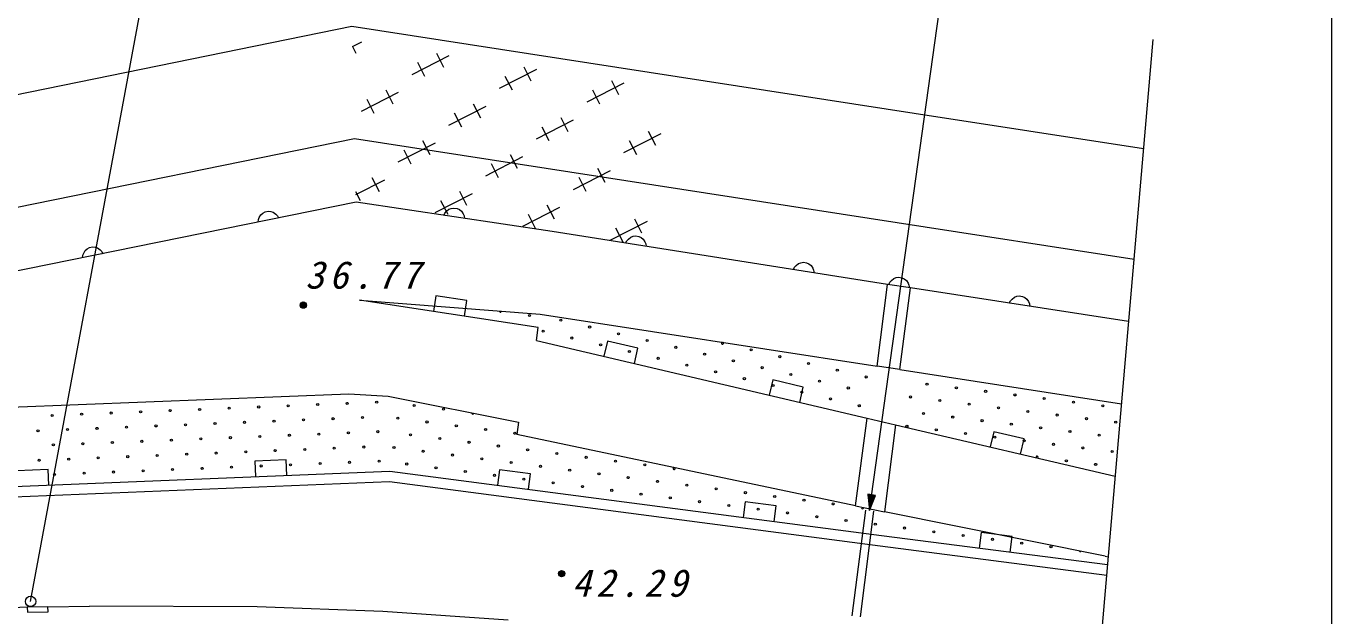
# Model space of a CAD drawing. Units: millimetres, scale not verified. Extents: x 40000 to 680000, y 20000 to 380000.
# Drawn here: x 516460 to 579000, y 290545 to 318802 of the extents above; entities that cross this region are included whole.
import ezdxf

# ---------------------------------------------------------------- set-up
doc = ezdxf.new("R2010")
doc.units = ezdxf.units.MM
doc.header["$LTSCALE"] = 1000
doc.linetypes.add('CHAIN', pattern=[18.5, 12, -1.5, 3.5, -1.5])
for name, color, linetype, lineweight in [('S-BGD', 7, 'Continuous', 13), ('S-BMK', 1, 'CHAIN', 13), ('S-TTL-LINE', 2, 'Continuous', 13)]:
    doc.layers.add(name, color=color, linetype=linetype, lineweight=lineweight)
doc.styles.add('ＭＳ ゴシック', font='')
doc.styles.get('ＭＳ ゴシック').set_extended_font_data('MS Gothic')

msp = doc.modelspace()

# ---------------------------------------------------------------- linework, layer by layer
at = {"layer": 'S-BGD'}
for p, q in [((516674, 291240), (522558, 322877)), ((556851, 295601), (560553, 322128)), ((513848, 315089), (532068, 318794)), ((532068, 318794), (558987, 314631)), ((532090, 317829), (532535, 318056)), ((532090, 317828), (532259, 317499)), ((534946, 316485), (536726, 317397)), ((536108, 317507), (536450, 316840)), ((535560, 316384), (535218, 317052)), ((539137, 315826), (540917, 316738)), ((540299, 316848), (540641, 316181)), ((539751, 315725), (539409, 316392)), ((543328, 315167), (545108, 316079)), ((544490, 316189), (544832, 315522)), ((532521, 314719), (534301, 315631)), ((533135, 314618), (532793, 315286)), ((533683, 315741), (534025, 315074)), ((543942, 315066), (543600, 315733)), ((536712, 314060), (538492, 314972)), ((537326, 313959), (536984, 314626)), ((537874, 315082), (538216, 314415)), ((558987, 314631), (569981, 312931)), ((540903, 313401), (542683, 314313)), ((541517, 313300), (541175, 313967)), ((542065, 314423), (542407, 313756)), ((514878, 309890), (532195, 313412)), ((532195, 313412), (558177, 309393)), ((545094, 312742), (546874, 313654)), ((546256, 313764), (546598, 313096)), ((534287, 312294), (536067, 313206)), ((534901, 312193), (534559, 312860)), ((535449, 313316), (535791, 312649)), ((545708, 312640), (545366, 313308)), ((538478, 311635), (540258, 312547)), ((539092, 311534), (538750, 312201)), ((539640, 312657), (539982, 311990)), ((533024, 311550), (533366, 310883)), ((542669, 310976), (544449, 311888)), ((543283, 310875), (542941, 311542)), ((543831, 311998), (544173, 311330)), ((532476, 310427), (532255, 310858)), ((532258, 310731), (533642, 311440)), ((537215, 310891), (537557, 310224)), ((532267, 310365), (515447, 306944)), ((541651, 308956), (532267, 310365)), ((536053, 309869), (537833, 310781)), ((536667, 309768), (536325, 310435)), ((541406, 310232), (541748, 309564)), ((527588, 309531), (527627, 309638)), ((527627, 309638), (527698, 309765)), ((527698, 309765), (527794, 309846)), ((527794, 309846), (527902, 309903)), ((527902, 309903), (528054, 309934)), ((528054, 309934), (528176, 309923)), ((528176, 309923), (528296, 309887)), ((528296, 309887), (528414, 309798)), ((528414, 309798), (528492, 309715)), ((528492, 309715), (528552, 309609)), ((536465, 309734), (536521, 309842)), ((536521, 309842), (536595, 309930)), ((536595, 309930), (536705, 310024)), ((536705, 310024), (536823, 310067)), ((536823, 310067), (536944, 310085)), ((536944, 310085), (537098, 310062)), ((537098, 310062), (537209, 310010)), ((537209, 310010), (537308, 309934)), ((537308, 309934), (537389, 309811)), ((537389, 309811), (537433, 309705)), ((537433, 309705), (537453, 309586)), ((540244, 309210), (542024, 310122)), ((540858, 309109), (540516, 309776)), ((527572, 309410), (527588, 309531)), ((557719, 306428), (541651, 308956)), ((544435, 308551), (546215, 309463)), ((545049, 308449), (544707, 309117)), ((545597, 309573), (545939, 308905)), ((558177, 309393), (569524, 307638)), ((545174, 308401), (545232, 308509)), ((545232, 308509), (545306, 308596)), ((545306, 308596), (545417, 308690)), ((545417, 308690), (545535, 308732)), ((545535, 308732), (545657, 308748)), ((545657, 308748), (545810, 308724)), ((545810, 308724), (545920, 308671)), ((545920, 308671), (546020, 308595)), ((546020, 308595), (546099, 308471)), ((546099, 308471), (546143, 308365)), ((546143, 308365), (546162, 308246)), ((519162, 307700), (519178, 307820)), ((519178, 307820), (519217, 307928)), ((519217, 307928), (519289, 308055)), ((519289, 308055), (519385, 308135)), ((519385, 308135), (519493, 308193)), ((519493, 308193), (519645, 308224)), ((519645, 308224), (519767, 308213)), ((519767, 308213), (519886, 308176)), ((519886, 308176), (520004, 308088)), ((520004, 308088), (520082, 308004)), ((520082, 308004), (520142, 307899)), ((553208, 307138), (553265, 307245)), ((553265, 307245), (553340, 307332)), ((553340, 307332), (553451, 307426)), ((553451, 307426), (553569, 307468)), ((553569, 307468), (553690, 307485)), ((553690, 307485), (553843, 307461)), ((553843, 307461), (553954, 307408)), ((553954, 307408), (554053, 307331)), ((554053, 307331), (554132, 307208)), ((554132, 307208), (554177, 307102)), ((554177, 307102), (554196, 306983)), ((557775, 306420), (557832, 306527)), ((557832, 306527), (557906, 306615)), ((557906, 306615), (558017, 306709)), ((558017, 306709), (558135, 306752)), ((558135, 306752), (558256, 306769)), ((558256, 306769), (558409, 306745)), ((558409, 306745), (558520, 306693)), ((558520, 306693), (558620, 306617)), ((558620, 306617), (558700, 306493)), ((558700, 306493), (558744, 306388)), ((536085, 305875), (535971, 305134)), ((537567, 305648), (536085, 305875)), ((557221, 302512), (557719, 306428)), ((558821, 306260), (557719, 306428)), ((558300, 302345), (558821, 306260)), ((558744, 306388), (558764, 306269)), ((569265, 304643), (558821, 306260)), ((563791, 305817), (563909, 305859)), ((563909, 305859), (564030, 305876)), ((564030, 305876), (564183, 305852)), ((564183, 305852), (564294, 305800)), ((540991, 304364), (532434, 305676)), ((532434, 305676), (541075, 305007)), ((537454, 304906), (537567, 305648)), ((563549, 305528), (563606, 305635)), ((563606, 305635), (563680, 305723)), ((563680, 305723), (563791, 305817)), ((564294, 305800), (564394, 305723)), ((564394, 305723), (564473, 305600)), ((564473, 305600), (564518, 305494)), ((564518, 305494), (564537, 305375)), ((541075, 305007), (557221, 302512)), ((540906, 303745), (540991, 304364)), ((540906, 303745), (556737, 300013)), ((544306, 303714), (544134, 302984)), ((545766, 303370), (544306, 303714)), ((545594, 302640), (545766, 303370)), ((558300, 302345), (557221, 302512)), ((558300, 302345), (568924, 300698)), ((552222, 301848), (552050, 301118)), ((553682, 301504), (552222, 301848)), ((553510, 300774), (553682, 301504)), ((515717, 300546), (531918, 301186)), ((531918, 301186), (533793, 301068)), ((533793, 301068), (540040, 299829)), ((540040, 299829), (539961, 299231)), ((556179, 295825), (556737, 300013)), ((556737, 300013), (558099, 299696)), ((558099, 299696), (557577, 295534)), ((558099, 299696), (568626, 297242)), ((556179, 295825), (539961, 299231)), ((562802, 299370), (562632, 298640)), ((564263, 299029), (562802, 299370)), ((564093, 298299), (564263, 299029)), ((528911, 298027), (527412, 297965)), ((527412, 297965), (527442, 297216)), ((528941, 297277), (528911, 298027)), ((511109, 296548), (533886, 297480)), ((517522, 297561), (516023, 297499)), ((517553, 296811), (517522, 297561)), ((533886, 297480), (557431, 294393)), ((539126, 297549), (539029, 296805)), ((540614, 297354), (539126, 297549)), ((540516, 296610), (540614, 297354)), ((511129, 296048), (533864, 296978)), ((533864, 296978), (557366, 293898)), ((550899, 296006), (550801, 295262)), ((552386, 295811), (550899, 296006)), ((556179, 295825), (557577, 295534)), ((557141, 296318), (556769, 296370)), ((556769, 296370), (556851, 295601)), ((556862, 295677), (556794, 296348)), ((556794, 296348), (557110, 296304)), ((556872, 295754), (556818, 296316)), ((556818, 296316), (557078, 296280)), ((556883, 295828), (556842, 296284)), ((556842, 296284), (557047, 296256)), ((556851, 295601), (557141, 296318)), ((557110, 296304), (556862, 295679)), ((556893, 295904), (556866, 296252)), ((556866, 296252), (557015, 296232)), ((557078, 296280), (556872, 295754)), ((557047, 296256), (556883, 295828)), ((556904, 295978), (556890, 296221)), ((556890, 296221), (556983, 296208)), ((557015, 296232), (556893, 295904)), ((556983, 296208), (556904, 295978)), ((556914, 296054), (556914, 296189)), ((556914, 296189), (556951, 296184)), ((556933, 296186), (556914, 296054)), ((556951, 296184), (556914, 296054)), ((552289, 295067), (552386, 295811)), ((556021, 290547), (556672, 295606)), ((556417, 290495), (557068, 295555)), ((568135, 293399), (557577, 295534)), ((557430, 294393), (568260, 293001)), ((562197, 294537), (562102, 293793)), ((563685, 294345), (562197, 294537)), ((563589, 293601), (563685, 294345)), ((557366, 293898), (568217, 292503)), ((568135, 293399), (568292, 293379)), ((516516, 290962), (512681, 290806)), ((517507, 290980), (516516, 290962)), ((516516, 290962), (516520, 290726)), ((517507, 290980), (519498, 291009)), ((517511, 290744), (517507, 290980)), ((527520, 290972), (519498, 291009)), ((533545, 290751), (527520, 290972)), ((516520, 290726), (517511, 290744)), ((539546, 290345), (533545, 290751))]:
    msp.add_line(p, q, dxfattribs=at)
for centre, radius in [((529734, 305434), 150), ((529734, 305434), 131), ((529734, 305434), 112), ((529734, 305434), 93.7), ((529734, 305434), 75), ((529734, 305434), 56.2), ((529735, 305434), 37.5), ((529734, 305434), 18.7), ((540573, 304934), 49.7), ((542075, 304710), 49.7), ((541224, 304184), 49.7), ((543451, 304385), 49.7), ((544828, 304061), 49.7), ((542601, 303859), 49.7), ((543977, 303535), 49.7), ((546204, 303736), 49.7), ((547581, 303412), 49.7), ((551184, 303289), 49.7), ((545354, 303210), 49.7), ((546730, 302886), 49.7), ((548957, 303087), 49.7), ((550333, 302763), 49.7), ((552560, 302964), 49.7), ((548107, 302561), 49.7), ((549483, 302237), 49.7), ((551710, 302438), 49.7), ((553086, 302114), 49.7), ((553937, 302640), 49.7), ((555313, 302316), 49.7), ((550860, 301912), 49.7), ((552236, 301588), 49.7), ((554463, 301790), 49.7), ((555839, 301465), 49.7), ((556690, 301991), 49.7), ((559609, 301648), 49.7), ((561013, 301475), 49.7), ((533250, 300785), 49.7), ((553613, 301264), 49.7), ((554989, 300939), 49.7), ((558821, 301033), 49.7), ((560225, 300860), 49.7), ((562416, 301302), 49.7), ((563820, 301130), 49.7), ((565224, 300957), 49.7), ((566627, 300784), 49.7), ((517707, 300149), 49.7), ((519120, 300207), 49.7), ((520533, 300265), 49.7), ((521946, 300322), 49.7), ((523359, 300380), 49.7), ((524772, 300438), 49.7), ((526185, 300496), 49.7), ((527598, 300554), 49.7), ((529011, 300611), 49.7), ((530424, 300669), 49.7), ((531837, 300727), 49.7), ((535050, 300626), 49.7), ((536453, 300446), 49.7), ((556365, 300615), 49.7), ((559436, 300245), 49.7), ((561628, 300687), 49.7), ((563032, 300514), 49.7), ((564435, 300341), 49.7), ((565839, 300169), 49.7), ((568031, 300611), 49.7), ((519856, 299529), 49.7), ((521269, 299587), 49.7), ((522682, 299645), 49.7), ((524095, 299702), 49.7), ((525508, 299760), 49.7), ((526921, 299818), 49.7), ((528334, 299876), 49.7), ((529747, 299934), 49.7), ((531160, 299992), 49.7), ((532573, 300049), 49.7), ((534259, 300015), 49.7), ((535661, 299835), 49.7), ((537064, 299655), 49.7), ((558648, 299629), 49.7), ((560840, 300072), 49.7), ((562244, 299899), 49.7), ((563647, 299726), 49.7), ((565051, 299553), 49.7), ((567243, 299996), 49.7), ((568646, 299823), 49.7), ((517030, 299414), 49.7), ((518443, 299471), 49.7), ((522004, 298909), 49.7), ((523417, 298967), 49.7), ((524830, 299025), 49.7), ((526243, 299083), 49.7), ((527656, 299141), 49.7), ((529069, 299198), 49.7), ((530482, 299256), 49.7), ((531895, 299314), 49.7), ((533308, 299372), 49.7), ((534870, 299224), 49.7), ((536272, 299043), 49.7), ((538467, 299474), 49.7), ((539869, 299294), 49.7), ((560052, 299456), 49.7), ((561455, 299283), 49.7), ((562859, 299111), 49.7), ((564263, 298938), 49.7), ((566454, 299380), 49.7), ((567858, 299207), 49.7), ((517765, 298736), 49.7), ((519178, 298794), 49.7), ((520591, 298851), 49.7), ((524152, 298289), 49.7), ((525566, 298347), 49.7), ((526979, 298405), 49.7), ((528392, 298463), 49.7), ((529805, 298521), 49.7), ((531218, 298578), 49.7), ((532631, 298636), 49.7), ((534078, 298613), 49.7), ((535481, 298432), 49.7), ((537675, 298863), 49.7), ((539078, 298683), 49.7), ((540480, 298502), 49.7), ((541883, 298322), 49.7), ((565666, 298765), 49.7), ((567070, 298592), 49.7), ((568473, 298419), 49.7), ((517087, 298000), 49.7), ((518500, 298058), 49.7), ((519913, 298116), 49.7), ((521326, 298174), 49.7), ((522739, 298232), 49.7), ((526301, 297670), 49.7), ((527714, 297727), 49.7), ((529127, 297785), 49.7), ((530540, 297843), 49.7), ((531953, 297901), 49.7), ((533366, 297959), 49.7), ((534689, 297821), 49.7), ((536884, 298252), 49.7), ((538286, 298072), 49.7), ((539689, 297891), 49.7), ((541092, 297711), 49.7), ((543286, 298142), 49.7), ((544688, 297961), 49.7), ((546091, 297781), 49.7), ((566282, 297977), 49.7), ((567685, 297804), 49.7), ((517823, 297323), 49.7), ((519236, 297381), 49.7), ((520649, 297438), 49.7), ((522062, 297496), 49.7), ((523475, 297554), 49.7), ((524888, 297612), 49.7), ((536092, 297641), 49.7), ((537495, 297460), 49.7), ((538897, 297280), 49.7), ((540300, 297100), 49.7), ((542494, 297531), 49.7), ((543897, 297350), 49.7), ((545300, 297170), 49.7), ((541703, 296919), 49.7), ((543105, 296739), 49.7), ((544508, 296559), 49.7), ((546702, 296990), 49.7), ((548105, 296809), 49.7), ((549508, 296629), 49.7), ((550910, 296449), 49.7), ((545911, 296378), 49.7), ((547313, 296198), 49.7), ((548716, 296018), 49.7), ((550119, 295837), 49.7), ((552313, 296268), 49.7), ((553716, 296088), 49.7), ((555118, 295908), 49.7), ((551521, 295657), 49.7), ((552924, 295477), 49.7), ((554327, 295296), 49.7), ((555729, 295116), 49.7), ((557132, 294936), 49.7), ((558535, 294755), 49.7), ((559937, 294575), 49.7), ((561340, 294395), 49.7), ((562743, 294214), 49.7), ((564145, 294034), 49.7), ((565548, 293854), 49.7), ((542109, 292572), 150), ((542109, 292572), 131), ((542109, 292572), 112), ((542109, 292572), 93.7), ((542109, 292572), 75), ((542109, 292572), 56.2), ((542109, 292572), 37.5), ((542109, 292572), 18.7), ((516674, 291240), 249)]:
    msp.add_circle(centre, radius, dxfattribs=at)
for centre, start, end in [((539175, 305148), 169.37091, 1.77905), ((549808, 303613), 110.2164, 52.21561), ((537855, 300266), 172.84024, 344.72656), ((564878, 298150), 305.85904, 207.89771), ((547494, 297601), 97.25406, 59.02167), ((556521, 295727), 137.14551, 19.39581), ((566951, 293673), 211.83063, 305.30437)]:
    msp.add_arc(centre, 49.7, start, end, dxfattribs=at)
at = {"layer": 'S-BMK', "linetype": 'Continuous'}
msp.add_line((567520, 284439), (570433, 318168), dxfattribs=at)
at = {"layer": 'S-TTL-LINE'}
msp.add_line((579000, 20000), (579000, 370000), dxfattribs=at)

# ---------------------------------------------------------------- texts
at = {"layer": 'S-BGD', "char_height": 1320, "attachment_point": 7, "style": 'ＭＳ ゴシック'}
for s, insert in [('\\T1.28;\\Q15;36.77', (529827, 306201)), ('\\T1.28;\\Q15;42.29', (542601, 291439))]:
    msp.add_mtext(s, dxfattribs=dict(at, insert=insert))

doc.saveas('drawing.dxf')
